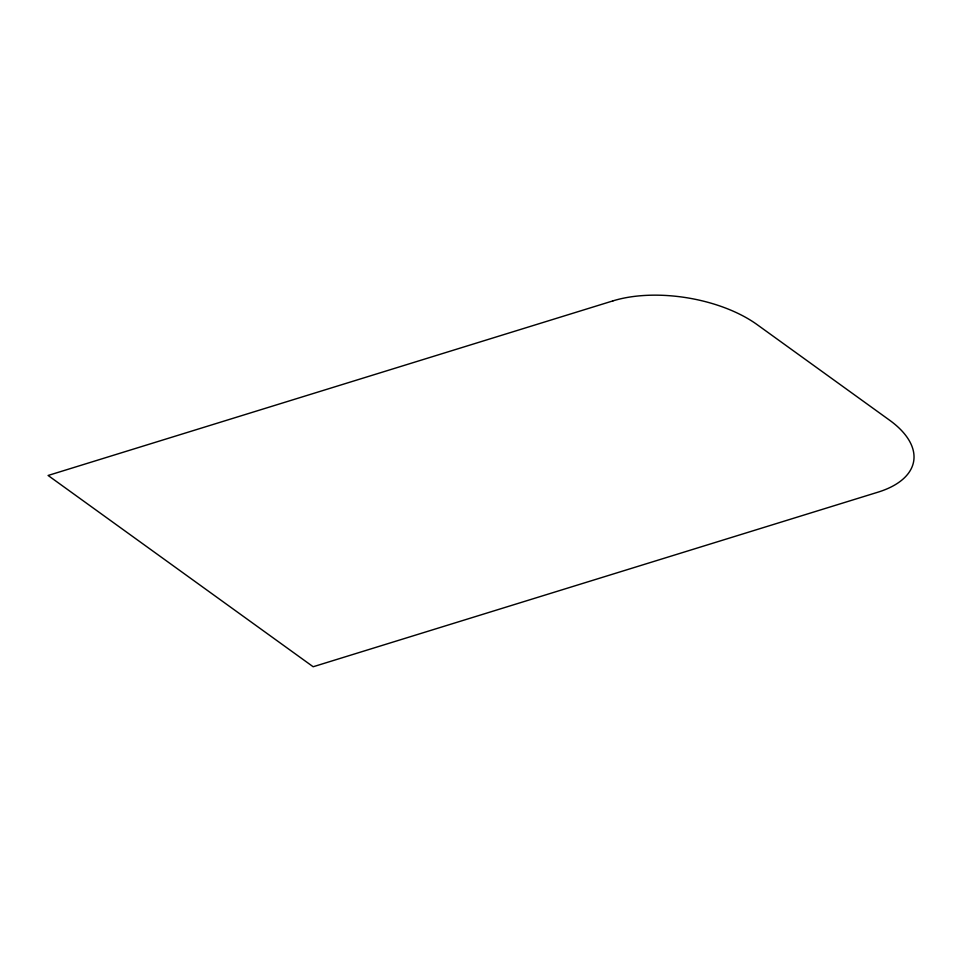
<?xml version="1.0" encoding="UTF-8"?>
<svg xmlns="http://www.w3.org/2000/svg" width="962" height="962" viewBox="0 0 962 962"><rect width="100%" height="100%" fill="white"/><g stroke="black" fill="none" stroke-linecap="round" stroke-linejoin="round"><path stroke-width="1.44" d="M612.95 300.878L48.1 475.468L313.167 666.75L878.017 492.159A103.319 51.503 9.4 0 0 889.658 420.262L757.13 324.627A103.319 51.503 9.4 0 0 612.95 300.878"/></g></svg>
